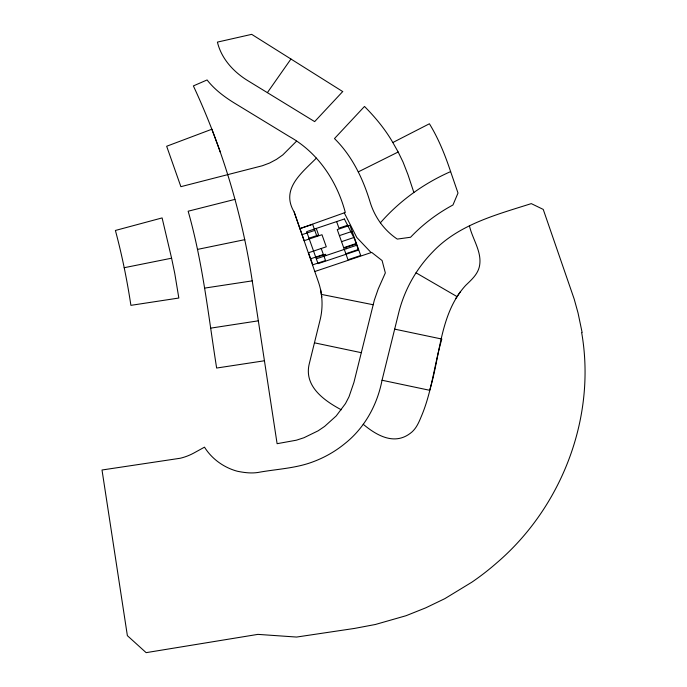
<?xml version="1.0" encoding="UTF-8"?>
<svg xmlns="http://www.w3.org/2000/svg" width="687" height="687" viewBox="0 0 687 687"><rect width="100%" height="100%" fill="white"/><g stroke="black" fill="none" stroke-linecap="round" stroke-linejoin="round"><path stroke-width="1.03" d="M382.032 380.246C377.326 404.729 364.797 427.683 345.175 443.347A108.769 103.454 -8.4 0 1 308.609 463.356C292.173 468.628 274.757 469.358 257.865 472.493C250.961 473.515 244.04 472.622 237.255 471.222C223.876 467.581 211.854 458.968 204.494 447.16L193.811 453.051A53.38 50.761 -8.4 0 1 180.32 458.238L102.011 470.002L127.378 635.664L146.133 652.65L257.9 634.376L296.586 637.055L354.501 628.425L375.385 624.483L406.051 615.715L425.751 607.84L444.815 598.66L471.84 582.198A258.003 245.379 -8.4 0 0 496.744 562.885C561.768 507.281 596.488 417.37 581.666 332.62L582.138 332.551L578.033 312.946L574.195 299.085L543.237 209.406L531.274 203.618C496.581 214.679 458.736 224.383 432.776 251.88C416.605 268.377 404.909 289.012 399.07 311.357L382.032 380.246L429.658 390.285C440.427 355.471 439.792 313.727 465.631 285.44C471.102 280.133 477.293 274.843 479.26 267.14C482.755 252.61 472.441 239.368 469.41 225.714M321.224 248.479L325.526 260.545L312.808 264.813L308.506 252.747L326.282 246.788L321.98 234.722L304.212 240.682L299.91 228.625L345.295 212.481C337.025 181.213 317.961 152.514 289.356 136.541L233.717 102.646C223.807 96.463 214.292 89.233 207.079 79.958L193.373 85.909C222.167 147.645 241.987 213.528 252.232 280.863L277.101 443.69L296.415 440.187L303.955 437.731L318.124 430.818L324.633 426.404L336.209 415.944L345.484 403.578L349.005 396.777L353.934 382.384L374.346 300.125L378.202 289.021L385.338 272.919L382.101 260.553L371.693 252.404L314.792 271.511M455.833 298.407L460.402 291.7M267.406 92.599L290.945 59.022M380.358 222.846C399.594 200.802 423.862 183.352 450.62 171.604C445.09 155.039 438.564 138.705 429.409 123.772L392.835 142.527C385.158 129.233 375.291 117.322 364.496 106.451L334.475 138.576C352.242 156.009 363.174 179.032 370.267 202.605C374.896 217.427 384.342 230.446 397.275 239.093L410.586 237.247C422.849 224.28 437.258 213.434 452.965 204.984L458.006 193.047L450.62 171.604M316.398 158.104C301.43 173.167 280.528 189.114 294.139 211.94L318.476 282.134C322.572 294.139 323.148 307.226 320.185 319.558L309.408 363.234C303.388 385.939 323.886 400.512 341.293 409.787M296.526 141.179L282.804 154.918L276.483 159.367L269.647 163.008L262.365 165.747L180.887 186.675L166.666 146.254L211.879 129.225L220.39 152.256M358.262 171.887L398.168 152.007L403.071 162.115L407.992 174.713L413.875 192.523M302.065 234.653L314.783 230.385M308.987 238.217L318.596 234.988L316.269 228.436M347.579 225.259L338.957 228.153L336.621 221.6M339.395 235.624L352.113 231.356M341.542 241.661L354.269 237.384M310.653 258.784L323.379 254.508M343.689 247.689L356.416 243.421M315.857 257.513L325.475 254.284L325.93 255.573M356.304 243.937L345.827 247.457L346.291 248.737M316.312 258.801L356.759 245.225M345.844 253.718L358.562 249.45M234.902 199.393L188.144 211.218C202.777 262.443 208.341 315.582 216.637 368.043L264.426 360.769M197.452 249.415L244.804 239.66M124.167 267.715L171.595 258.2L174.764 273.435L178.835 298.029L130.899 305.346C127.086 280.124 122.011 255.1 115.399 230.463L162.106 217.916L171.595 258.2M210.643 328.146L258.338 320.82M204.649 288.102L252.232 280.863M320.554 289.433L321.353 294.397L373.204 304.745M394.673 329.133L441.818 339.052C434.236 364.831 431.797 392.114 421.114 416.915C418.572 423.115 415.747 429.495 410.079 433.48C394.029 445.459 376.545 435.412 363.217 424.274M314.448 342.822L361.345 352.697M416.013 272.799L457.053 296.612M371.135 252.593L356.768 237.453L344.273 212.85M392.835 142.527L398.168 152.007M316.93 236.414L312.637 224.348L299.91 228.625L294.139 211.94M321.353 294.397L321.774 296.913M342.71 91.56L314.655 121.616L247.981 80.774C233.666 72.049 221.386 58.764 217.418 42.113L251.691 34.35L342.71 91.56M344.393 218.99L306.651 231.665L318.047 263.662L358.494 250.085L354.518 238.921L344.393 218.99M349.966 225.319L337.248 229.595L347.991 259.755L360.709 255.487L349.966 225.319"/></g></svg>
